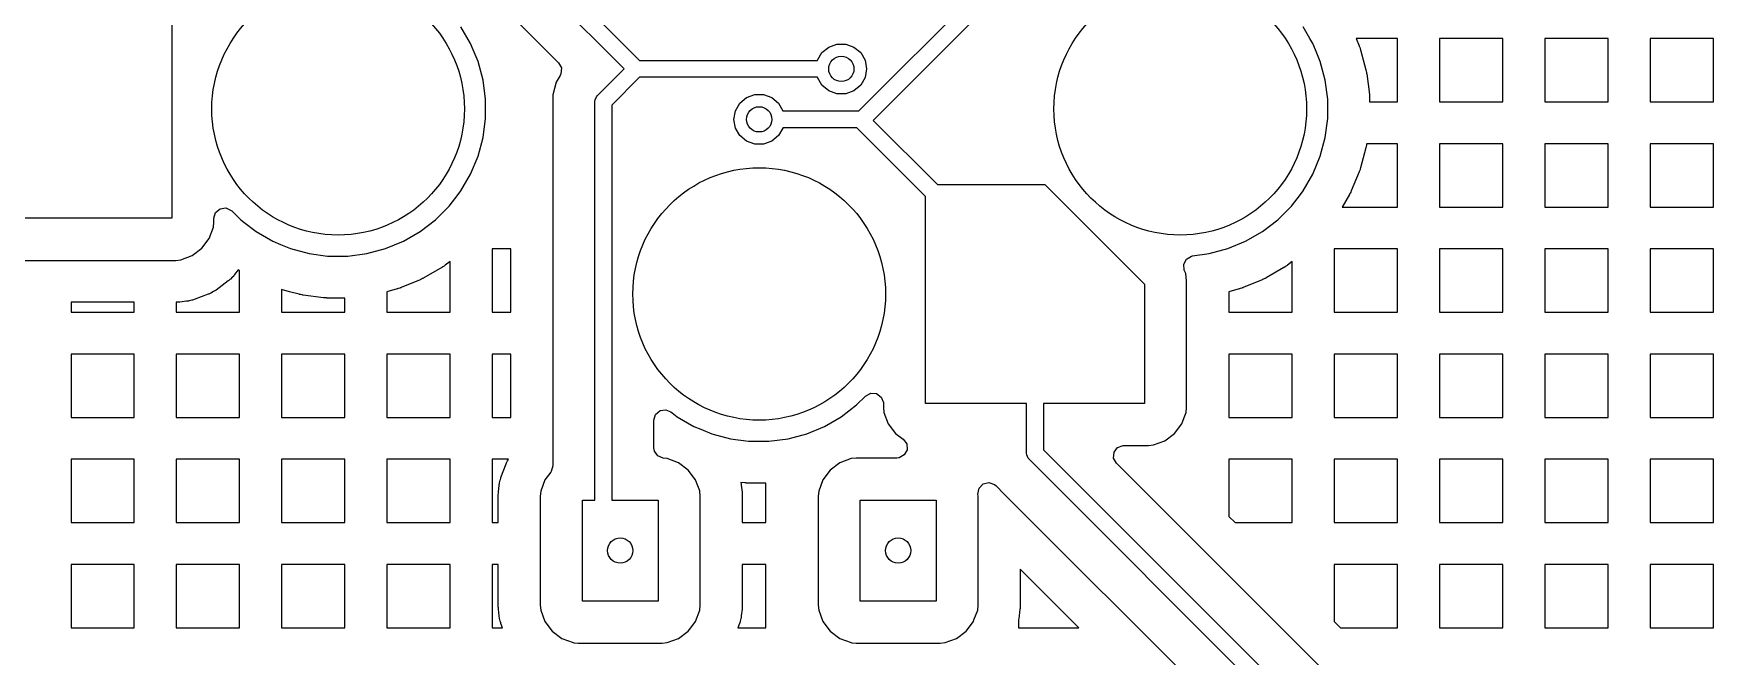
# Model space of a CAD drawing. Extents: x 2.49 to 8.57, y -5.87 to -1.87.
# Drawn here: x 6.514 to 7.3, y -2.858 to -2.567 of the extents above; entities that cross this region are included whole.
import ezdxf

# ---------------------------------------------------------------- set-up
doc = ezdxf.new("R2010")
doc.units = 0
doc.header["$MEASUREMENT"] = 0
doc.layers.add('BLACK', color=7, linetype='CONTINUOUS')

msp = doc.modelspace()

# ---------------------------------------------------------------- linework, layer by layer
at = {"layer": 'BLACK', "linetype": 'CONTINUOUS'}
for p, q in [((6.90008, -2.60306), (7.01315, -2.49)), ((7.01987, -2.49441), (6.90682, -2.60746)), ((6.74451, -2.5263), (6.79765, -2.57944)), ((6.79045, -2.58338), (6.74009, -2.53303)), ((6.57894, -2.55647), (6.57894, -2.65326)), ((6.73789, -2.55869), (6.75709, -2.57789)), ((6.71864, -2.57153), (6.71412, -2.56371)), ((7.111, -2.56921), (7.10782, -2.56371)), ((6.71986, -2.5745), (6.71864, -2.57153)), ((6.71864, -2.57153), (6.71864, -2.57153)), ((6.71864, -2.57153), (6.71864, -2.57153)), ((6.72209, -2.57988), (6.71986, -2.5745)), ((6.88288, -2.57579), (6.88602, -2.57315)), ((6.88602, -2.57315), (6.88988, -2.57175)), ((6.88988, -2.57175), (6.89398, -2.57175)), ((6.89398, -2.57175), (6.89783, -2.57315)), ((6.89783, -2.57315), (6.90098, -2.57579)), ((7.11234, -2.57153), (7.111, -2.56921)), ((7.11356, -2.5745), (7.11234, -2.57153)), ((7.11234, -2.57153), (7.11234, -2.57153)), ((7.11234, -2.57153), (7.11234, -2.57153)), ((7.11579, -2.57988), (7.11356, -2.5745)), ((7.15197, -2.56921), (7.1326, -2.56921)), ((7.1326, -2.56921), (7.13403, -2.57267)), ((7.13403, -2.57267), (7.13409, -2.57282)), ((7.13409, -2.57282), (7.1342, -2.57312)), ((7.1342, -2.57312), (7.13426, -2.57327)), ((7.13426, -2.57327), (7.13446, -2.57388)), ((7.13446, -2.57388), (7.13451, -2.57403)), ((7.13451, -2.57403), (7.1346, -2.57434)), ((7.1346, -2.57434), (7.13465, -2.5745)), ((7.13465, -2.5745), (7.13715, -2.58384)), ((7.15197, -2.59882), (7.15197, -2.56921)), ((7.20119, -2.56921), (7.17158, -2.56921)), ((7.17158, -2.56921), (7.17158, -2.59882)), ((7.20119, -2.59882), (7.20119, -2.56921)), ((7.2504, -2.56921), (7.22079, -2.56921)), ((7.22079, -2.56921), (7.22079, -2.59882)), ((7.2504, -2.59882), (7.2504, -2.56921)), ((7.29961, -2.56921), (7.27001, -2.56921)), ((7.27001, -2.56921), (7.27001, -2.59882)), ((7.29961, -2.59882), (7.29961, -2.56921)), ((6.72443, -2.58861), (6.72209, -2.57988)), ((6.75709, -2.57789), (6.75972, -2.58052)), ((6.75972, -2.58052), (6.76104, -2.58293)), ((6.76104, -2.58293), (6.76084, -2.58568)), ((6.77792, -2.5959), (6.79045, -2.58338)), ((6.79765, -2.57944), (6.8157, -2.57944)), ((6.8157, -2.57944), (6.88081, -2.57944)), ((6.88081, -2.57944), (6.88083, -2.57934)), ((6.88083, -2.57934), (6.88288, -2.57579)), ((6.90098, -2.57579), (6.90303, -2.57934)), ((6.90303, -2.57934), (6.90374, -2.58338)), ((6.90374, -2.58338), (6.90303, -2.58742)), ((7.11813, -2.58861), (7.11579, -2.57988)), ((6.72561, -2.59756), (6.72443, -2.58861)), ((6.75868, -2.58956), (6.75707, -2.59558)), ((6.76045, -2.58649), (6.75868, -2.58956)), ((6.7605, -2.58641), (6.76045, -2.58649)), ((6.76045, -2.58649), (6.76045, -2.58649)), ((6.76084, -2.58568), (6.7605, -2.58641)), ((6.79765, -2.58732), (6.78465, -2.60032)), ((6.8157, -2.58732), (6.79765, -2.58732)), ((6.88081, -2.58732), (6.8157, -2.58732)), ((6.8157, -2.58732), (6.8157, -2.58732)), ((6.8157, -2.58732), (6.8157, -2.58732)), ((6.88083, -2.58742), (6.88081, -2.58732)), ((6.88288, -2.59097), (6.88083, -2.58742)), ((6.88602, -2.59361), (6.88288, -2.59097)), ((6.90098, -2.59097), (6.89783, -2.59361)), ((6.90303, -2.58742), (6.90098, -2.59097)), ((7.11931, -2.59756), (7.11813, -2.58861)), ((7.13715, -2.58384), (7.13719, -2.584)), ((7.13719, -2.584), (7.13727, -2.58431)), ((7.13727, -2.58431), (7.1373, -2.58447)), ((7.1373, -2.58447), (7.13742, -2.5851)), ((7.13742, -2.5851), (7.13745, -2.58525)), ((7.13745, -2.58525), (7.1375, -2.58557)), ((7.1375, -2.58557), (7.13753, -2.58573)), ((7.13753, -2.58573), (7.13879, -2.59532)), ((6.72561, -2.6066), (6.72561, -2.59756)), ((6.75707, -2.59558), (6.75707, -2.59558)), ((6.75707, -2.59558), (6.75707, -2.60219)), ((6.77677, -2.59869), (6.77685, -2.59792)), ((6.77677, -2.78515), (6.77677, -2.59869)), ((6.77685, -2.59792), (6.77744, -2.5965)), ((6.77744, -2.5965), (6.77792, -2.5959)), ((6.8445, -2.59941), (6.84764, -2.59677)), ((6.84764, -2.59677), (6.85149, -2.59537)), ((6.85149, -2.59537), (6.85559, -2.59537)), ((6.85559, -2.59537), (6.85945, -2.59677)), ((6.85945, -2.59677), (6.86259, -2.59941)), ((6.88988, -2.59501), (6.88602, -2.59361)), ((6.89398, -2.59501), (6.88988, -2.59501)), ((6.89783, -2.59361), (6.89398, -2.59501)), ((7.11931, -2.6066), (7.11931, -2.59756)), ((7.13879, -2.59532), (7.13881, -2.59548)), ((7.13881, -2.59548), (7.13884, -2.5958)), ((7.13884, -2.5958), (7.13885, -2.59596)), ((7.13885, -2.59596), (7.1389, -2.5966)), ((7.1389, -2.5966), (7.1389, -2.59676)), ((7.1389, -2.59676), (7.13891, -2.59708)), ((7.13891, -2.59708), (7.13892, -2.59724)), ((7.13892, -2.59724), (7.13892, -2.59882)), ((7.13892, -2.59882), (7.15197, -2.59882)), ((7.17158, -2.59882), (7.20119, -2.59882)), ((7.22079, -2.59882), (7.2504, -2.59882)), ((7.27001, -2.59882), (7.29961, -2.59882)), ((6.72443, -2.61555), (6.72561, -2.6066)), ((6.75707, -2.60219), (6.75707, -2.60219)), ((6.75707, -2.60219), (6.75707, -2.76908)), ((6.78465, -2.60032), (6.78465, -2.78515)), ((6.84173, -2.607), (6.84244, -2.60296)), ((6.84244, -2.61104), (6.84173, -2.607)), ((6.84244, -2.60296), (6.8445, -2.59941)), ((6.86259, -2.59941), (6.86464, -2.60296)), ((6.86464, -2.60296), (6.86466, -2.60306)), ((6.86466, -2.60306), (6.90008, -2.60306)), ((7.11813, -2.61555), (7.11931, -2.6066)), ((6.8445, -2.61459), (6.84244, -2.61104)), ((6.84764, -2.61723), (6.8445, -2.61459)), ((6.86259, -2.61459), (6.85945, -2.61723)), ((6.86464, -2.61104), (6.86259, -2.61459)), ((6.86466, -2.61094), (6.86464, -2.61104)), ((6.89916, -2.61094), (6.86466, -2.61094)), ((6.9313, -2.64308), (6.89916, -2.61094)), ((6.90682, -2.60746), (6.93687, -2.63751)), ((6.72209, -2.62428), (6.72443, -2.61555)), ((6.85149, -2.61863), (6.84764, -2.61723)), ((6.85559, -2.61863), (6.85149, -2.61863)), ((6.85945, -2.61723), (6.85559, -2.61863)), ((7.11579, -2.62428), (7.11813, -2.61555)), ((7.13715, -2.62032), (7.13465, -2.62967)), ((7.13719, -2.62016), (7.13715, -2.62032)), ((7.13727, -2.61985), (7.13719, -2.62016)), ((7.1373, -2.61969), (7.13727, -2.61985)), ((7.13742, -2.61907), (7.1373, -2.61969)), ((7.13745, -2.61891), (7.13742, -2.61907)), ((7.1375, -2.61859), (7.13745, -2.61891)), ((7.13753, -2.61843), (7.1375, -2.61859)), ((7.15197, -2.61843), (7.13753, -2.61843)), ((7.13753, -2.61843), (7.13753, -2.61843)), ((7.15197, -2.64803), (7.15197, -2.61843)), ((7.20119, -2.61843), (7.17158, -2.61843)), ((7.17158, -2.61843), (7.17158, -2.64803)), ((7.20119, -2.64803), (7.20119, -2.61843)), ((7.2504, -2.61843), (7.22079, -2.61843)), ((7.22079, -2.61843), (7.22079, -2.64803)), ((7.2504, -2.64803), (7.2504, -2.61843)), ((7.29961, -2.61843), (7.27001, -2.61843)), ((7.27001, -2.61843), (7.27001, -2.64803)), ((7.29961, -2.64803), (7.29961, -2.61843)), ((6.71864, -2.63263), (6.72209, -2.62428)), ((7.11234, -2.63263), (7.11579, -2.62428)), ((7.13446, -2.63028), (7.13426, -2.63089)), ((7.13451, -2.63013), (7.13446, -2.63028)), ((7.1346, -2.62982), (7.13451, -2.63013)), ((7.13465, -2.62967), (7.1346, -2.62982)), ((6.71412, -2.64045), (6.71864, -2.63263)), ((6.93687, -2.63751), (6.98709, -2.63751)), ((6.98709, -2.63751), (7.03366, -2.68409)), ((7.10782, -2.64045), (7.11234, -2.63263)), ((7.13403, -2.63149), (7.13033, -2.64043)), ((7.13409, -2.63134), (7.13403, -2.63149)), ((7.1342, -2.63104), (7.13409, -2.63134)), ((7.13426, -2.63089), (7.1342, -2.63104)), ((6.70862, -2.64762), (6.71281, -2.64215)), ((6.71281, -2.64215), (6.71412, -2.64045)), ((6.9313, -2.73988), (6.9313, -2.64308)), ((7.10232, -2.64762), (7.10651, -2.64215)), ((7.10651, -2.64215), (7.10782, -2.64045)), ((7.12948, -2.64215), (7.12608, -2.64803)), ((7.12955, -2.64201), (7.12948, -2.64215)), ((7.12971, -2.64173), (7.12955, -2.64201)), ((7.12978, -2.64159), (7.12971, -2.64173)), ((7.13006, -2.64101), (7.12978, -2.64159)), ((7.13013, -2.64087), (7.13006, -2.64101)), ((7.13026, -2.64057), (7.13013, -2.64087)), ((7.13033, -2.64043), (7.13026, -2.64057)), ((6.57894, -2.65326), (6.47657, -2.65326)), ((6.59864, -2.65328), (6.59942, -2.65064)), ((6.59864, -2.65515), (6.59864, -2.65328)), ((6.59942, -2.65064), (6.6015, -2.64884)), ((6.6015, -2.64884), (6.60422, -2.64845)), ((6.60422, -2.64845), (6.60672, -2.64959)), ((6.60672, -2.64959), (6.60698, -2.64983)), ((6.60698, -2.64983), (6.61115, -2.65401)), ((6.61115, -2.65401), (6.61116, -2.65401)), ((6.61116, -2.65401), (6.61116, -2.65401)), ((6.61116, -2.65401), (6.61264, -2.65515)), ((6.69506, -2.65951), (6.70223, -2.65401)), ((6.70223, -2.65401), (6.70862, -2.64762)), ((6.70223, -2.65401), (6.70223, -2.65401)), ((6.70223, -2.65401), (6.70223, -2.65401)), ((6.70862, -2.64762), (6.70862, -2.64762)), ((7.08876, -2.65951), (7.09593, -2.65401)), ((7.09593, -2.65401), (7.10191, -2.64803)), ((7.09593, -2.65401), (7.09593, -2.65401)), ((7.09593, -2.65401), (7.09593, -2.65401)), ((7.10191, -2.64803), (7.10232, -2.64762)), ((7.10232, -2.64762), (7.10232, -2.64762)), ((7.12608, -2.64803), (7.15197, -2.64803)), ((7.17158, -2.64803), (7.20119, -2.64803)), ((7.22079, -2.64803), (7.2504, -2.64803)), ((7.27001, -2.64803), (7.29961, -2.64803)), ((6.59641, -2.6628), (6.59839, -2.65749)), ((6.59839, -2.65749), (6.59864, -2.65515)), ((6.61264, -2.65515), (6.61832, -2.65951)), ((6.61832, -2.65951), (6.61832, -2.65951)), ((6.61832, -2.65951), (6.61832, -2.65951)), ((6.61832, -2.65951), (6.62615, -2.66402)), ((6.68724, -2.66402), (6.69506, -2.65951)), ((7.08094, -2.66402), (7.08876, -2.65951)), ((6.58848, -2.67073), (6.59301, -2.66734)), ((6.59301, -2.66734), (6.59641, -2.6628)), ((6.62615, -2.66402), (6.62615, -2.66402)), ((6.62615, -2.66402), (6.62615, -2.66402)), ((6.62615, -2.66402), (6.6297, -2.66549)), ((6.6297, -2.66549), (6.63449, -2.66748)), ((6.63449, -2.66748), (6.64322, -2.66982)), ((6.64322, -2.66982), (6.65174, -2.67094)), ((6.66121, -2.671), (6.67017, -2.66982)), ((6.67017, -2.66982), (6.67889, -2.66748)), ((6.67889, -2.66748), (6.68722, -2.66403)), ((6.68722, -2.66403), (6.68724, -2.66402)), ((6.68724, -2.66402), (6.68724, -2.66402)), ((6.68724, -2.66402), (6.68724, -2.66402)), ((6.73746, -2.66764), (6.72867, -2.66764)), ((6.72867, -2.66764), (6.72867, -2.69724)), ((6.73746, -2.69724), (6.73746, -2.66764)), ((7.05615, -2.67083), (7.06387, -2.66982)), ((7.06387, -2.66982), (7.07259, -2.66748)), ((7.07259, -2.66748), (7.08092, -2.66403)), ((7.08092, -2.66403), (7.08094, -2.66402)), ((7.08094, -2.66402), (7.08094, -2.66402)), ((7.08094, -2.66402), (7.08094, -2.66402)), ((7.15197, -2.66764), (7.12237, -2.66764)), ((7.12237, -2.66764), (7.12237, -2.69724)), ((7.15197, -2.69724), (7.15197, -2.66764)), ((7.20119, -2.66764), (7.17158, -2.66764)), ((7.17158, -2.66764), (7.17158, -2.69724)), ((7.20119, -2.69724), (7.20119, -2.66764)), ((7.2504, -2.66764), (7.22079, -2.66764)), ((7.22079, -2.66764), (7.22079, -2.69724)), ((7.2504, -2.69724), (7.2504, -2.66764)), ((7.29961, -2.66764), (7.27001, -2.66764)), ((7.27001, -2.66764), (7.27001, -2.69724)), ((7.29961, -2.69724), (7.29961, -2.66764)), ((6.47469, -2.67297), (6.58082, -2.67297)), ((6.58082, -2.67297), (6.58317, -2.67271)), ((6.58317, -2.67271), (6.58848, -2.67073)), ((6.61001, -2.67735), (6.60829, -2.67965)), ((6.61064, -2.67771), (6.61001, -2.67735)), ((6.61064, -2.69724), (6.61064, -2.67771)), ((6.65174, -2.67094), (6.65217, -2.671)), ((6.65217, -2.671), (6.65218, -2.671)), ((6.65218, -2.671), (6.65218, -2.671)), ((6.65218, -2.671), (6.66121, -2.671)), ((6.66121, -2.671), (6.66121, -2.671)), ((6.70514, -2.67633), (6.69677, -2.68116)), ((6.70528, -2.67624), (6.70514, -2.67633)), ((6.70555, -2.67607), (6.70528, -2.67624)), ((6.70569, -2.67599), (6.70555, -2.67607)), ((6.70622, -2.67563), (6.70569, -2.67599)), ((6.70635, -2.67554), (6.70622, -2.67563)), ((6.70662, -2.67535), (6.70635, -2.67554)), ((6.70674, -2.67526), (6.70662, -2.67535)), ((6.70906, -2.67348), (6.70674, -2.67526)), ((6.70906, -2.69724), (6.70906, -2.67348)), ((7.05198, -2.67481), (7.05322, -2.67235)), ((7.05228, -2.67754), (7.05198, -2.67481)), ((7.05295, -2.67917), (7.05228, -2.67754)), ((7.05322, -2.67235), (7.05558, -2.67094)), ((7.05558, -2.67094), (7.05615, -2.67083)), ((7.09885, -2.67633), (7.09047, -2.68116)), ((7.09898, -2.67624), (7.09885, -2.67633)), ((7.09926, -2.67607), (7.09898, -2.67624)), ((7.09939, -2.67599), (7.09926, -2.67607)), ((7.09992, -2.67563), (7.09939, -2.67599)), ((7.10005, -2.67554), (7.09992, -2.67563)), ((7.10032, -2.67535), (7.10005, -2.67554)), ((7.10045, -2.67526), (7.10032, -2.67535)), ((7.10276, -2.67348), (7.10045, -2.67526)), ((7.10276, -2.69724), (7.10276, -2.67348)), ((6.60532, -2.68261), (6.59967, -2.68685)), ((6.6056, -2.6824), (6.60532, -2.68261)), ((6.60613, -2.68194), (6.6056, -2.6824)), ((6.60638, -2.6817), (6.60613, -2.68194)), ((6.60737, -2.68071), (6.60638, -2.6817)), ((6.60761, -2.68045), (6.60737, -2.68071)), ((6.60807, -2.67992), (6.60761, -2.68045)), ((6.60829, -2.67965), (6.60807, -2.67992)), ((6.69504, -2.68201), (6.6861, -2.68572)), ((6.69519, -2.68195), (6.69504, -2.68201)), ((6.69548, -2.68182), (6.69519, -2.68195)), ((6.69562, -2.68175), (6.69548, -2.68182)), ((6.6962, -2.68147), (6.69562, -2.68175)), ((6.69634, -2.68139), (6.6962, -2.68147)), ((6.69663, -2.68124), (6.69634, -2.68139)), ((6.69677, -2.68116), (6.69663, -2.68124)), ((7.03366, -2.68409), (7.03366, -2.73988)), ((7.05337, -2.68248), (7.05295, -2.67917)), ((7.05337, -2.68763), (7.05337, -2.68248)), ((7.08874, -2.68201), (7.0798, -2.68572)), ((7.08889, -2.68195), (7.08874, -2.68201)), ((7.08918, -2.68182), (7.08889, -2.68195)), ((7.08932, -2.68175), (7.08918, -2.68182)), ((7.0899, -2.68147), (7.08932, -2.68175)), ((7.09004, -2.68139), (7.0899, -2.68147)), ((7.09033, -2.68124), (7.09004, -2.68139)), ((7.09047, -2.68116), (7.09033, -2.68124)), ((6.53182, -2.69257), (6.53182, -2.69724)), ((6.56142, -2.69257), (6.53182, -2.69257)), ((6.56142, -2.69724), (6.56142, -2.69257)), ((6.58108, -2.69257), (6.58103, -2.69257)), ((6.58103, -2.69257), (6.58103, -2.69724)), ((6.58121, -2.69257), (6.58108, -2.69257)), ((6.58148, -2.69256), (6.58121, -2.69257)), ((6.58161, -2.69256), (6.58148, -2.69256)), ((6.58213, -2.69253), (6.58161, -2.69256)), ((6.58226, -2.69252), (6.58213, -2.69253)), ((6.58253, -2.6925), (6.58226, -2.69252)), ((6.58266, -2.69249), (6.58253, -2.6925)), ((6.58587, -2.69214), (6.58266, -2.69249)), ((6.58618, -2.6921), (6.58587, -2.69214)), ((6.58678, -2.692), (6.58618, -2.6921)), ((6.58708, -2.69194), (6.58678, -2.692)), ((6.58827, -2.69165), (6.58708, -2.69194)), ((6.58857, -2.69157), (6.58827, -2.69165)), ((6.58916, -2.6914), (6.58857, -2.69157)), ((6.58945, -2.6913), (6.58916, -2.6914)), ((6.59599, -2.68886), (6.58945, -2.6913)), ((6.59631, -2.68873), (6.59599, -2.68886)), ((6.59695, -2.68843), (6.59631, -2.68873)), ((6.59726, -2.68828), (6.59695, -2.68843)), ((6.59849, -2.68761), (6.59726, -2.68828)), ((6.59879, -2.68743), (6.59849, -2.68761)), ((6.59938, -2.68705), (6.59879, -2.68743)), ((6.59967, -2.68685), (6.59938, -2.68705)), ((6.63024, -2.68664), (6.63024, -2.69724)), ((6.63393, -2.68763), (6.63024, -2.68664)), ((6.63845, -2.68884), (6.63393, -2.68763)), ((6.63861, -2.68888), (6.63845, -2.68884)), ((6.63892, -2.68895), (6.63861, -2.68888)), ((6.63908, -2.68899), (6.63892, -2.68895)), ((6.63971, -2.68911), (6.63908, -2.68899)), ((6.63987, -2.68914), (6.63971, -2.68911)), ((6.64018, -2.68919), (6.63987, -2.68914)), ((6.64034, -2.68922), (6.64018, -2.68919)), ((6.64993, -2.69048), (6.64034, -2.68922)), ((6.65009, -2.6905), (6.64993, -2.69048)), ((6.65041, -2.69053), (6.65009, -2.6905)), ((6.65057, -2.69054), (6.65041, -2.69053)), ((6.65121, -2.69058), (6.65057, -2.69054)), ((6.65137, -2.69059), (6.65121, -2.69058)), ((6.6517, -2.6906), (6.65137, -2.69059)), ((6.65186, -2.6906), (6.6517, -2.6906)), ((6.65985, -2.6906), (6.65186, -2.6906)), ((6.65985, -2.69724), (6.65985, -2.6906)), ((6.68428, -2.68634), (6.67945, -2.68763)), ((6.67945, -2.68763), (6.67945, -2.69724)), ((6.68443, -2.68629), (6.68428, -2.68634)), ((6.68474, -2.6862), (6.68443, -2.68629)), ((6.68489, -2.68615), (6.68474, -2.6862)), ((6.6855, -2.68594), (6.68489, -2.68615)), ((6.68565, -2.68589), (6.6855, -2.68594)), ((6.68595, -2.68578), (6.68565, -2.68589)), ((6.6861, -2.68572), (6.68595, -2.68578)), ((7.05337, -2.74176), (7.05337, -2.68763)), ((7.07798, -2.68634), (7.07316, -2.68763)), ((7.07316, -2.68763), (7.07316, -2.69724)), ((7.07813, -2.68629), (7.07798, -2.68634)), ((7.07844, -2.6862), (7.07813, -2.68629)), ((7.07859, -2.68615), (7.07844, -2.6862)), ((7.0792, -2.68594), (7.07859, -2.68615)), ((7.07935, -2.68589), (7.0792, -2.68594)), ((7.07965, -2.68578), (7.07935, -2.68589)), ((7.0798, -2.68572), (7.07965, -2.68578)), ((6.53182, -2.69724), (6.56142, -2.69724)), ((6.58103, -2.69724), (6.61064, -2.69724)), ((6.63024, -2.69724), (6.65985, -2.69724)), ((6.67945, -2.69724), (6.70906, -2.69724)), ((6.72867, -2.69724), (6.73746, -2.69724)), ((7.07316, -2.69724), (7.10276, -2.69724)), ((7.12237, -2.69724), (7.15197, -2.69724)), ((7.17158, -2.69724), (7.20119, -2.69724)), ((7.22079, -2.69724), (7.2504, -2.69724)), ((7.27001, -2.69724), (7.29961, -2.69724)), ((6.56142, -2.71685), (6.53182, -2.71685)), ((6.53182, -2.71685), (6.53182, -2.74646)), ((6.56142, -2.74646), (6.56142, -2.71685)), ((6.61064, -2.71685), (6.58103, -2.71685)), ((6.58103, -2.71685), (6.58103, -2.74646)), ((6.61064, -2.74646), (6.61064, -2.71685)), ((6.65985, -2.71685), (6.63024, -2.71685)), ((6.63024, -2.71685), (6.63024, -2.74646)), ((6.65985, -2.74646), (6.65985, -2.71685)), ((6.70906, -2.71685), (6.67945, -2.71685)), ((6.67945, -2.71685), (6.67945, -2.74646)), ((6.70906, -2.74646), (6.70906, -2.71685)), ((6.73746, -2.71685), (6.72867, -2.71685)), ((6.72867, -2.71685), (6.72867, -2.74646)), ((6.73746, -2.74646), (6.73746, -2.71685)), ((7.10276, -2.71685), (7.07316, -2.71685)), ((7.07316, -2.71685), (7.07316, -2.74646)), ((7.10276, -2.74646), (7.10276, -2.71685)), ((7.15197, -2.71685), (7.12237, -2.71685)), ((7.12237, -2.71685), (7.12237, -2.74646)), ((7.15197, -2.74646), (7.15197, -2.71685)), ((7.20119, -2.71685), (7.17158, -2.71685)), ((7.17158, -2.71685), (7.17158, -2.74646)), ((7.20119, -2.74646), (7.20119, -2.71685)), ((7.2504, -2.71685), (7.22079, -2.71685)), ((7.22079, -2.71685), (7.22079, -2.74646)), ((7.2504, -2.74646), (7.2504, -2.71685)), ((7.29961, -2.71685), (7.27001, -2.71685)), ((7.27001, -2.71685), (7.27001, -2.74646)), ((7.29961, -2.74646), (7.29961, -2.71685)), ((6.89191, -2.74612), (6.89908, -2.74062)), ((6.89908, -2.74062), (6.90326, -2.73644)), ((6.90326, -2.73644), (6.90567, -2.73512)), ((6.90567, -2.73512), (6.90842, -2.73532)), ((6.90842, -2.73532), (6.91062, -2.73697)), ((6.91062, -2.73697), (6.91158, -2.73955)), ((6.91158, -2.73955), (6.91159, -2.73989)), ((6.91159, -2.73989), (6.91159, -2.74176)), ((6.97854, -2.73988), (6.9313, -2.73988)), ((6.97854, -2.76327), (6.97854, -2.73988)), ((7.03366, -2.73988), (6.98642, -2.73988)), ((6.98642, -2.73988), (6.98642, -2.76164)), ((6.53182, -2.74646), (6.56142, -2.74646)), ((6.58103, -2.74646), (6.61064, -2.74646)), ((6.63024, -2.74646), (6.65985, -2.74646)), ((6.67945, -2.74646), (6.70906, -2.74646)), ((6.72867, -2.74646), (6.73746, -2.74646)), ((6.80435, -2.74772), (6.80513, -2.74508)), ((6.80435, -2.76065), (6.80435, -2.74772)), ((6.80513, -2.74508), (6.8072, -2.74327)), ((6.8072, -2.74327), (6.80993, -2.74288)), ((6.80993, -2.74288), (6.8122, -2.74384)), ((6.8122, -2.74384), (6.81279, -2.7443)), ((6.81279, -2.7443), (6.81517, -2.74612)), ((6.81517, -2.74612), (6.81517, -2.74612)), ((6.81517, -2.74612), (6.81517, -2.74612)), ((6.81517, -2.74612), (6.823, -2.75064)), ((6.88409, -2.75064), (6.89191, -2.74612)), ((6.91159, -2.74176), (6.91159, -2.74176)), ((6.91159, -2.74176), (6.91185, -2.74411)), ((6.91185, -2.74411), (6.91383, -2.74942)), ((7.05113, -2.74942), (7.05224, -2.74646)), ((7.05224, -2.74646), (7.05311, -2.74411)), ((7.05311, -2.74411), (7.05337, -2.74176)), ((7.07316, -2.74646), (7.10276, -2.74646)), ((7.12237, -2.74646), (7.15197, -2.74646)), ((7.17158, -2.74646), (7.20119, -2.74646)), ((7.22079, -2.74646), (7.2504, -2.74646)), ((7.27001, -2.74646), (7.29961, -2.74646)), ((6.823, -2.75064), (6.823, -2.75064)), ((6.823, -2.75064), (6.823, -2.75064)), ((6.823, -2.75064), (6.8263, -2.752)), ((6.8263, -2.752), (6.83134, -2.75409)), ((6.83134, -2.75409), (6.84007, -2.75643)), ((6.86702, -2.75643), (6.87574, -2.75409)), ((6.87574, -2.75409), (6.88409, -2.75064)), ((6.91383, -2.74942), (6.91383, -2.74942)), ((6.91383, -2.74942), (6.91722, -2.75395)), ((6.91722, -2.75395), (6.91722, -2.75395)), ((6.91722, -2.75395), (6.92083, -2.75666)), ((7.0432, -2.75735), (7.04774, -2.75395)), ((7.04774, -2.75395), (7.05113, -2.74942)), ((6.8046, -2.76219), (6.80435, -2.76065)), ((6.80617, -2.76445), (6.8046, -2.76219)), ((6.84007, -2.75643), (6.84859, -2.75756)), ((6.84859, -2.75756), (6.84903, -2.75761)), ((6.84903, -2.75761), (6.84903, -2.75761)), ((6.84903, -2.75761), (6.84903, -2.75761)), ((6.84903, -2.75761), (6.85806, -2.75761)), ((6.85806, -2.75761), (6.86702, -2.75643)), ((6.85806, -2.75761), (6.85806, -2.75761)), ((6.92136, -2.76402), (6.91895, -2.76534)), ((6.92083, -2.75666), (6.92248, -2.75886)), ((6.92268, -2.7616), (6.92136, -2.76402)), ((6.92248, -2.75886), (6.92268, -2.7616)), ((6.97862, -2.76403), (6.97854, -2.76327)), ((6.97921, -2.76545), (6.97862, -2.76403)), ((6.98642, -2.76164), (7.1457, -2.92092)), ((7.01924, -2.7655), (7.01944, -2.76276)), ((7.01944, -2.76276), (7.02109, -2.76055)), ((7.02109, -2.76055), (7.02367, -2.75959)), ((7.02367, -2.75959), (7.02401, -2.75958)), ((7.02401, -2.75958), (7.03555, -2.75958)), ((7.03555, -2.75958), (7.03789, -2.75933)), ((7.03555, -2.75958), (7.03555, -2.75958)), ((7.03789, -2.75933), (7.0432, -2.75735)), ((6.56142, -2.76606), (6.53182, -2.76606)), ((6.53182, -2.76606), (6.53182, -2.79567)), ((6.56142, -2.79567), (6.56142, -2.76606)), ((6.61064, -2.76606), (6.58103, -2.76606)), ((6.58103, -2.76606), (6.58103, -2.79567)), ((6.61064, -2.79567), (6.61064, -2.76606)), ((6.65985, -2.76606), (6.63024, -2.76606)), ((6.63024, -2.76606), (6.63024, -2.79567)), ((6.65985, -2.79567), (6.65985, -2.76606)), ((6.70906, -2.76606), (6.67945, -2.76606)), ((6.67945, -2.76606), (6.67945, -2.79567)), ((6.70906, -2.79567), (6.70906, -2.76606)), ((6.73627, -2.76606), (6.72867, -2.76606)), ((6.72867, -2.76606), (6.72867, -2.79567)), ((6.73283, -2.77464), (6.73527, -2.7681)), ((6.73527, -2.7681), (6.7354, -2.76778)), ((6.7354, -2.76778), (6.73569, -2.76714)), ((6.73569, -2.76714), (6.73585, -2.76683)), ((6.73585, -2.76683), (6.73627, -2.76606)), ((6.75609, -2.77201), (6.75339, -2.77561)), ((6.75629, -2.77172), (6.75609, -2.77201)), ((6.75707, -2.76908), (6.75629, -2.77172)), ((6.80871, -2.7655), (6.80617, -2.76445)), ((6.81053, -2.7657), (6.80871, -2.7655)), ((6.81584, -2.76768), (6.81053, -2.7657)), ((6.81053, -2.7657), (6.81053, -2.7657)), ((6.82038, -2.77107), (6.81584, -2.76768)), ((6.81584, -2.76768), (6.81584, -2.76768)), ((6.82377, -2.77561), (6.82038, -2.77107)), ((6.82038, -2.77107), (6.82038, -2.77107)), ((6.88671, -2.77107), (6.88332, -2.77561)), ((6.89125, -2.76768), (6.88671, -2.77107)), ((6.88671, -2.77107), (6.88671, -2.77107)), ((6.89656, -2.7657), (6.89125, -2.76768)), ((6.89125, -2.76768), (6.89125, -2.76768)), ((6.8989, -2.76545), (6.89656, -2.7657)), ((6.91791, -2.76545), (6.8989, -2.76545)), ((6.8989, -2.76545), (6.8989, -2.76545)), ((6.91895, -2.76534), (6.91791, -2.76545)), ((6.9797, -2.76605), (6.97921, -2.76545)), ((7.13898, -2.92533), (6.9797, -2.76605)), ((7.02056, -2.76791), (7.01924, -2.7655)), ((7.04543, -2.79278), (7.02056, -2.76791)), ((7.10276, -2.76606), (7.07316, -2.76606)), ((7.07316, -2.76606), (7.07316, -2.79278)), ((7.10276, -2.79567), (7.10276, -2.76606)), ((7.15197, -2.76606), (7.12237, -2.76606)), ((7.12237, -2.76606), (7.12237, -2.79567)), ((7.15197, -2.79567), (7.15197, -2.76606)), ((7.20119, -2.76606), (7.17158, -2.76606)), ((7.17158, -2.76606), (7.17158, -2.79567)), ((7.20119, -2.79567), (7.20119, -2.76606)), ((7.2504, -2.76606), (7.22079, -2.76606)), ((7.22079, -2.76606), (7.22079, -2.79567)), ((7.2504, -2.79567), (7.2504, -2.76606)), ((7.29961, -2.76606), (7.27001, -2.76606)), ((7.27001, -2.76606), (7.27001, -2.79567)), ((7.29961, -2.79567), (7.29961, -2.76606)), ((6.73164, -2.78143), (6.73199, -2.77821)), ((6.73199, -2.77821), (6.73203, -2.77791)), ((6.73203, -2.77791), (6.73213, -2.77731)), ((6.73213, -2.77731), (6.73219, -2.77701)), ((6.73219, -2.77701), (6.73247, -2.77581)), ((6.73247, -2.77581), (6.73255, -2.77552)), ((6.73255, -2.77552), (6.73273, -2.77493)), ((6.73273, -2.77493), (6.73283, -2.77464)), ((6.75339, -2.77561), (6.75141, -2.78092)), ((6.75339, -2.77561), (6.75339, -2.77561)), ((6.82423, -2.77685), (6.82377, -2.77561)), ((6.82377, -2.77561), (6.82377, -2.77561)), ((6.82572, -2.78084), (6.82423, -2.77685)), ((6.84679, -2.77709), (6.84494, -2.77685)), ((6.84494, -2.77685), (6.84497, -2.77701)), ((6.84497, -2.77701), (6.84503, -2.77731)), ((6.84503, -2.77731), (6.84514, -2.77791)), ((6.84514, -2.77791), (6.84518, -2.77821)), ((6.84518, -2.77821), (6.84553, -2.78143)), ((6.84694, -2.77711), (6.84679, -2.77709)), ((6.84726, -2.77714), (6.84694, -2.77711)), ((6.84742, -2.77716), (6.84726, -2.77714)), ((6.84806, -2.7772), (6.84742, -2.77716)), ((6.84822, -2.77721), (6.84806, -2.7772)), ((6.84855, -2.77722), (6.84822, -2.77721)), ((6.84871, -2.77722), (6.84855, -2.77722)), ((6.8567, -2.77722), (6.84871, -2.77722)), ((6.8567, -2.79567), (6.8567, -2.77722)), ((6.88332, -2.77561), (6.88134, -2.78092)), ((6.88332, -2.77561), (6.88332, -2.77561)), ((6.95582, -2.78232), (6.95631, -2.77962)), ((6.95631, -2.77962), (6.95819, -2.7776)), ((6.95819, -2.7776), (6.96085, -2.77692)), ((6.96085, -2.77692), (6.96346, -2.77779)), ((6.96346, -2.77779), (6.96413, -2.77835)), ((6.96413, -2.77835), (6.96824, -2.78246)), ((6.73156, -2.78261), (6.73157, -2.78248)), ((6.73156, -2.78287), (6.73156, -2.78261)), ((6.73156, -2.783), (6.73156, -2.78287)), ((6.73156, -2.79567), (6.73156, -2.783)), ((6.73157, -2.78248), (6.7316, -2.78195)), ((6.7316, -2.78195), (6.73161, -2.78182)), ((6.73161, -2.78182), (6.73163, -2.78156)), ((6.73163, -2.78156), (6.73164, -2.78143)), ((6.75141, -2.78092), (6.75116, -2.78327)), ((6.75116, -2.78327), (6.75116, -2.78327)), ((6.75116, -2.78327), (6.75116, -2.78327)), ((6.75116, -2.78327), (6.75116, -2.83428)), ((6.77087, -2.8324), (6.77087, -2.78515)), ((6.77087, -2.78515), (6.77677, -2.78515)), ((6.78465, -2.78515), (6.8063, -2.78515)), ((6.8063, -2.78515), (6.8063, -2.8324)), ((6.82575, -2.78092), (6.82572, -2.78084)), ((6.826, -2.78327), (6.82575, -2.78092)), ((6.826, -2.83428), (6.826, -2.78327)), ((6.84553, -2.78143), (6.84554, -2.78156)), ((6.84554, -2.78156), (6.84556, -2.78183)), ((6.84556, -2.78183), (6.84557, -2.78196)), ((6.84557, -2.78196), (6.8456, -2.78248)), ((6.8456, -2.78248), (6.8456, -2.78261)), ((6.8456, -2.78261), (6.84561, -2.78287)), ((6.84561, -2.78287), (6.84561, -2.783)), ((6.84561, -2.783), (6.84561, -2.79567)), ((6.88134, -2.78092), (6.88108, -2.78327)), ((6.88108, -2.78327), (6.88108, -2.78327)), ((6.88108, -2.78327), (6.88108, -2.78327)), ((6.88108, -2.78327), (6.88108, -2.83428)), ((6.90079, -2.8324), (6.90079, -2.78515)), ((6.90079, -2.78515), (6.93622, -2.78515)), ((6.93622, -2.78515), (6.93622, -2.8324)), ((6.95593, -2.78327), (6.95582, -2.78232)), ((6.95593, -2.83428), (6.95593, -2.78327)), ((6.95593, -2.78327), (6.95593, -2.78327)), ((6.95593, -2.78327), (6.95593, -2.78327)), ((6.96824, -2.78246), (6.96824, -2.78246)), ((6.96824, -2.78246), (7.11784, -2.93206)), ((7.06233, -2.80968), (7.04543, -2.79278)), ((7.07316, -2.79278), (7.07605, -2.79567)), ((6.53182, -2.79567), (6.56142, -2.79567)), ((6.58103, -2.79567), (6.61064, -2.79567)), ((6.63024, -2.79567), (6.65985, -2.79567)), ((6.67945, -2.79567), (6.70906, -2.79567)), ((6.72867, -2.79567), (6.73156, -2.79567)), ((6.84561, -2.79567), (6.8567, -2.79567)), ((7.07605, -2.79567), (7.10276, -2.79567)), ((7.12237, -2.79567), (7.15197, -2.79567)), ((7.17158, -2.79567), (7.20119, -2.79567)), ((7.22079, -2.79567), (7.2504, -2.79567)), ((7.27001, -2.79567), (7.29961, -2.79567)), ((7.09464, -2.84199), (7.06233, -2.80968)), ((6.56142, -2.81528), (6.53182, -2.81528)), ((6.53182, -2.81528), (6.53182, -2.84488)), ((6.56142, -2.84488), (6.56142, -2.81528)), ((6.61064, -2.81528), (6.58103, -2.81528)), ((6.58103, -2.81528), (6.58103, -2.84488)), ((6.61064, -2.84488), (6.61064, -2.81528)), ((6.65985, -2.81528), (6.63024, -2.81528)), ((6.63024, -2.81528), (6.63024, -2.84488)), ((6.65985, -2.84488), (6.65985, -2.81528)), ((6.70906, -2.81528), (6.67945, -2.81528)), ((6.67945, -2.81528), (6.67945, -2.84488)), ((6.70906, -2.84488), (6.70906, -2.81528)), ((6.73156, -2.81528), (6.72867, -2.81528)), ((6.72867, -2.81528), (6.72867, -2.84488)), ((6.73156, -2.83454), (6.73156, -2.81528)), ((6.8567, -2.81528), (6.84561, -2.81528)), ((6.84561, -2.81528), (6.84561, -2.83454)), ((6.8567, -2.84488), (6.8567, -2.81528)), ((7.00293, -2.84488), (6.97553, -2.81748)), ((6.97553, -2.81748), (6.97553, -2.83454)), ((7.15197, -2.81528), (7.12237, -2.81528)), ((7.12237, -2.81528), (7.12237, -2.84199)), ((7.15197, -2.84488), (7.15197, -2.81528)), ((7.20119, -2.81528), (7.17158, -2.81528)), ((7.17158, -2.81528), (7.17158, -2.84488)), ((7.20119, -2.84488), (7.20119, -2.81528)), ((7.2504, -2.81528), (7.22079, -2.81528)), ((7.22079, -2.81528), (7.22079, -2.84488)), ((7.2504, -2.84488), (7.2504, -2.81528)), ((7.29961, -2.81528), (7.27001, -2.81528)), ((7.27001, -2.81528), (7.27001, -2.84488)), ((7.29961, -2.84488), (7.29961, -2.81528)), ((6.73156, -2.83467), (6.73156, -2.83454)), ((6.73156, -2.83494), (6.73156, -2.83467)), ((6.75116, -2.83428), (6.75116, -2.83428)), ((6.75116, -2.83428), (6.75141, -2.83663)), ((6.8063, -2.8324), (6.77087, -2.8324)), ((6.82575, -2.83663), (6.826, -2.83428)), ((6.84561, -2.83467), (6.8456, -2.83494)), ((6.84561, -2.83454), (6.84561, -2.83467)), ((6.88108, -2.83428), (6.88108, -2.83428)), ((6.88108, -2.83428), (6.88134, -2.83663)), ((6.93622, -2.8324), (6.90079, -2.8324)), ((6.95567, -2.83663), (6.95593, -2.83428)), ((6.97553, -2.83467), (6.97552, -2.83494)), ((6.97553, -2.83454), (6.97553, -2.83467)), ((6.73157, -2.83507), (6.73156, -2.83494)), ((6.7316, -2.83559), (6.73157, -2.83507)), ((6.73161, -2.83572), (6.7316, -2.83559)), ((6.73163, -2.83598), (6.73161, -2.83572)), ((6.73164, -2.83611), (6.73163, -2.83598)), ((6.73199, -2.83933), (6.73164, -2.83611)), ((6.73203, -2.83963), (6.73199, -2.83933)), ((6.73213, -2.84024), (6.73203, -2.83963)), ((6.73219, -2.84054), (6.73213, -2.84024)), ((6.73247, -2.84173), (6.73219, -2.84054)), ((6.73255, -2.84203), (6.73247, -2.84173)), ((6.73273, -2.84262), (6.73255, -2.84203)), ((6.73283, -2.8429), (6.73273, -2.84262)), ((6.75141, -2.83663), (6.75339, -2.84194)), ((6.75339, -2.84194), (6.75339, -2.84194)), ((6.75339, -2.84194), (6.75679, -2.84647)), ((6.82157, -2.84488), (6.82377, -2.84194)), ((6.82377, -2.84194), (6.82575, -2.83663)), ((6.84443, -2.84262), (6.84434, -2.8429)), ((6.84461, -2.84203), (6.84443, -2.84262)), ((6.84469, -2.84173), (6.84461, -2.84203)), ((6.84497, -2.84054), (6.84469, -2.84173)), ((6.84503, -2.84024), (6.84497, -2.84054)), ((6.84514, -2.83963), (6.84503, -2.84024)), ((6.84518, -2.83933), (6.84514, -2.83963)), ((6.84553, -2.83612), (6.84518, -2.83933)), ((6.84554, -2.83599), (6.84553, -2.83612)), ((6.84556, -2.83572), (6.84554, -2.83599)), ((6.84557, -2.83559), (6.84556, -2.83572)), ((6.8456, -2.83507), (6.84557, -2.83559)), ((6.8456, -2.83494), (6.8456, -2.83507)), ((6.88134, -2.83663), (6.88332, -2.84194)), ((6.88332, -2.84194), (6.88332, -2.84194)), ((6.88332, -2.84194), (6.88671, -2.84647)), ((6.9503, -2.84647), (6.95369, -2.84194)), ((6.95369, -2.84194), (6.95395, -2.84123)), ((6.95395, -2.84123), (6.95567, -2.83663)), ((6.97489, -2.84054), (6.97473, -2.84123)), ((6.97473, -2.84123), (6.97473, -2.84488)), ((6.97496, -2.84024), (6.97489, -2.84054)), ((6.97506, -2.83963), (6.97496, -2.84024)), ((6.9751, -2.83933), (6.97506, -2.83963)), ((6.97545, -2.83612), (6.9751, -2.83933)), ((6.97546, -2.83599), (6.97545, -2.83612)), ((6.97548, -2.83572), (6.97546, -2.83599)), ((6.97549, -2.83559), (6.97548, -2.83572)), ((6.97552, -2.83507), (6.97549, -2.83559)), ((6.97552, -2.83494), (6.97552, -2.83507)), ((7.14385, -2.8912), (7.09464, -2.84199)), ((7.12237, -2.84199), (7.12526, -2.84488)), ((6.53182, -2.84488), (6.56142, -2.84488)), ((6.58103, -2.84488), (6.61064, -2.84488)), ((6.63024, -2.84488), (6.65985, -2.84488)), ((6.67945, -2.84488), (6.70906, -2.84488)), ((6.72867, -2.84488), (6.73357, -2.84488)), ((6.73357, -2.84488), (6.73283, -2.8429)), ((6.75679, -2.84647), (6.75679, -2.84647)), ((6.75679, -2.84647), (6.76133, -2.84987)), ((6.76133, -2.84987), (6.76133, -2.84987)), ((6.76133, -2.84987), (6.76663, -2.85185)), ((6.81053, -2.85185), (6.81584, -2.84987)), ((6.81584, -2.84987), (6.82038, -2.84647)), ((6.82038, -2.84647), (6.82157, -2.84488)), ((6.84434, -2.8429), (6.8436, -2.84488)), ((6.8436, -2.84488), (6.8567, -2.84488)), ((6.88671, -2.84647), (6.88671, -2.84647)), ((6.88671, -2.84647), (6.89125, -2.84987)), ((6.89125, -2.84987), (6.89125, -2.84987)), ((6.89125, -2.84987), (6.89656, -2.85185)), ((6.94045, -2.85185), (6.94576, -2.84987)), ((6.94576, -2.84987), (6.9503, -2.84647)), ((6.97473, -2.84488), (7.00293, -2.84488)), ((7.12526, -2.84488), (7.15197, -2.84488)), ((7.17158, -2.84488), (7.20119, -2.84488)), ((7.22079, -2.84488), (7.2504, -2.84488)), ((7.27001, -2.84488), (7.29961, -2.84488)), ((6.76663, -2.85185), (6.76663, -2.85185)), ((6.76663, -2.85185), (6.76691, -2.85188)), ((6.76691, -2.85188), (6.76898, -2.8521)), ((6.76898, -2.8521), (6.80818, -2.8521)), ((6.80818, -2.8521), (6.81053, -2.85185)), ((6.89656, -2.85185), (6.89656, -2.85185)), ((6.89656, -2.85185), (6.89683, -2.85188)), ((6.89683, -2.85188), (6.8989, -2.8521)), ((6.8989, -2.8521), (6.93811, -2.8521)), ((6.93811, -2.8521), (6.94045, -2.85185))]:
    msp.add_line(p, q, dxfattribs=at)
at = {"layer": 'BLACK'}
for centre, radius in [((6.65669, -2.60208), 0.05906), ((7.05039, -2.60208), 0.05906), ((6.89193, -2.58338), 0.00591), ((6.85354, -2.607), 0.00591), ((6.85354, -2.68869), 0.05906), ((6.78858, -2.80877), 0.00591), ((6.9185, -2.80877), 0.00591)]:
    msp.add_circle(centre, radius, dxfattribs=at)

doc.saveas('drawing.dxf')
